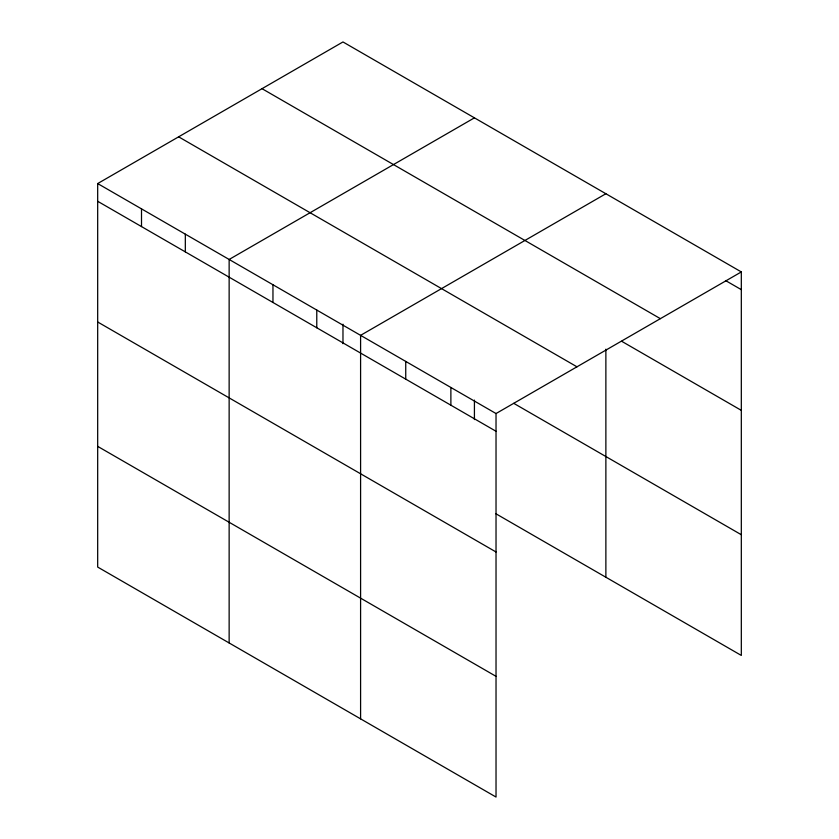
<?xml version="1.0" encoding="UTF-8"?>
<svg xmlns="http://www.w3.org/2000/svg" width="839" height="839" viewBox="0 0 839 839"><rect width="100%" height="100%" fill="white"/><g stroke="black" fill="none" stroke-linecap="round" stroke-linejoin="round"><path stroke-width="1.26" d="M97.681 183.563L496.027 413.543L496.027 797.05L97.681 567.07L97.681 183.563L342.973 41.95L741.319 271.93L741.319 655.437L495.776 513.678M474.423 117.848L229.141 259.461L229.141 642.968M605.873 193.736L360.592 335.348L360.592 718.855M496.027 413.543L741.319 271.93M725.515 280.53L741.319 289.654M262.03 88.682L660.366 318.663M621.678 341.284L741.319 410.355M178.634 136.83L576.97 366.811M513.751 403.339L741.319 534.726M97.681 201.287L496.027 431.267M97.681 321.987L496.027 551.978M97.681 446.358L496.027 676.339M605.873 349.181L605.873 577.242M474.423 400.109L474.423 419.573M450.879 387.482L450.879 405.195M405.74 361.42L405.74 379.134M342.973 324.211L342.973 343.686M316.775 310.052L316.775 327.776M272.958 284.757L272.958 302.47M185.325 234.165L185.325 251.878M141.508 208.859L141.508 226.582"/></g></svg>
